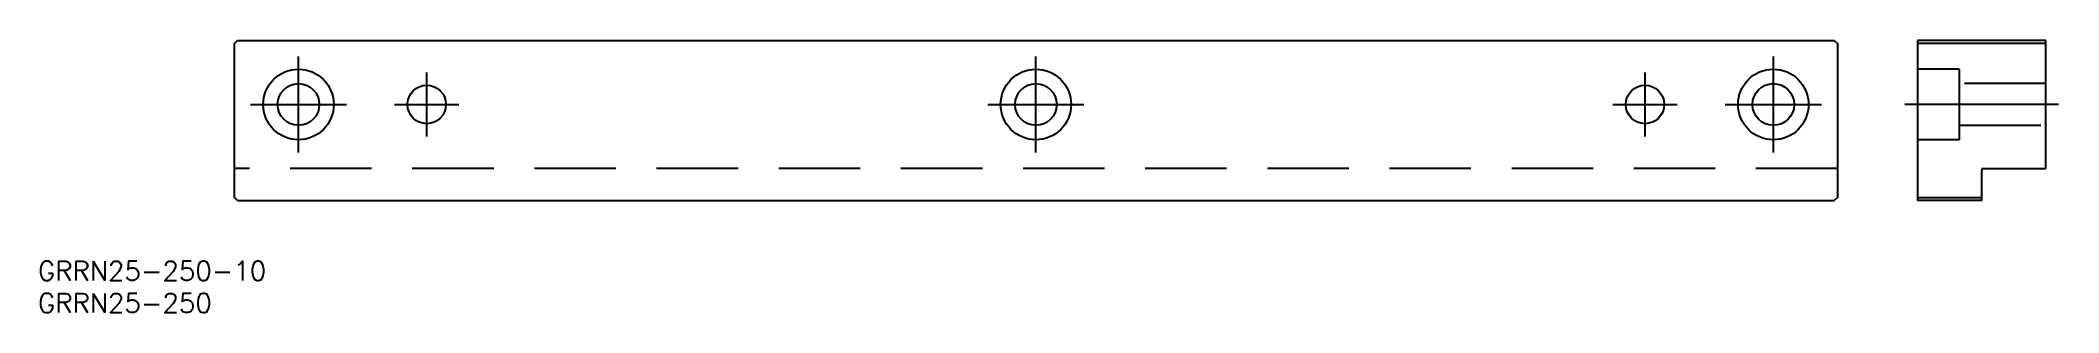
# Model space of a CAD drawing. Extents: x -155 to 159, y -17 to 25.
import ezdxf

# ---------------------------------------------------------------- set-up
doc = ezdxf.new("R2010")
doc.units = 0
doc.linetypes.add('CENTER', pattern=[50.8, 31.75, -6.35, 6.35, -6.35])
doc.linetypes.add('DASHED', pattern=[19.05, 12.7, -6.35])
doc.layers.get('0').update_dxf_attribs({"linetype": 'CONTINUOUS'})
doc.layers.add('CENTER', color=1, linetype='CENTER')
doc.styles.get("Standard").update_dxf_attribs({"font": 'txt.shx', "height": 3, "bigfont": 'bigfont.shx'})

msp = doc.modelspace()

# ---------------------------------------------------------------- linework, layer by layer
at = {"color": 7, "linetype": 'CONTINUOUS'}
for p, q in [((-125, 24.5), (-124.5, 25)), ((-125, 0.5), (-125, 24.5)), ((-124.5, 25), (124.5, 25)), ((124.5, 25), (125, 24.5)), ((125, 24.5), (125, 0.5)), ((137.5, 25), (137.5, 0)), ((157.5, 25), (137.5, 25)), ((157.5, 24.5), (137.5, 24.5)), ((157.5, 5), (157.5, 25)), ((147.5, 0), (147.5, 4.8)), ((147.7, 5), (157.5, 5)), ((-124.5, 0), (-125, 0.5)), ((-124.5, 0), (124.5, 0)), ((125, 0.5), (124.5, 0)), ((137.5, 0.5), (147.5, 0.5)), ((147.5, 0), (137.5, 0))]:
    msp.add_line(p, q, dxfattribs=at)
at = {"color": 3, "linetype": 'DASHED'}
for p, q in [((144, 20.5), (137.5, 20.5)), ((144, 20.5), (144, 9.5)), ((157.5, 18.25), (144, 18.25)), ((144, 9.5), (137.5, 9.5)), ((144, 11.75), (157.5, 11.75)), ((125, 5), (-125, 5))]:
    msp.add_line(p, q, dxfattribs=at)
at = {"color": 7, "linetype": 'CONTINUOUS'}
for centre, radius in [((-115, 15), 5.5), ((0, 15), 5.5), ((115, 15), 5.5), ((-115, 15), 3.25), ((-95, 15), 3), ((0, 15), 3.25), ((95, 15), 3), ((115, 15), 3.25)]:
    msp.add_circle(centre, radius, dxfattribs=at)
msp.add_arc((147.7, 4.8), 0.2, 90, 180, dxfattribs=at)
at = {"layer": 'CENTER', "color": 1, "linetype": 'CENTER'}
for p, q in [((-115, 7.5), (-115, 22.5)), ((0, 7.5), (0, 22.5)), ((115, 22.5), (115, 7.5)), ((-95, 10), (-95, 20)), ((95, 10), (95, 20)), ((-122.5, 15), (-107.5, 15)), ((-100, 15), (-90, 15)), ((-7.5, 15), (7.5, 15)), ((90, 15), (100, 15)), ((107.5, 15), (122.5, 15)), ((159.5, 15), (135.5, 15))]:
    msp.add_line(p, q, dxfattribs=at)

# ---------------------------------------------------------------- texts
at = {"color": 7, "linetype": 'CONTINUOUS'}
for s, p in [('GRRN25-250-10', (-155.64, -12.46)), ('GRRN25-250', (-155.64, -17.46))]:
    msp.add_text(s, height=3, dxfattribs=at).set_placement(p)

doc.saveas('drawing.dxf')
